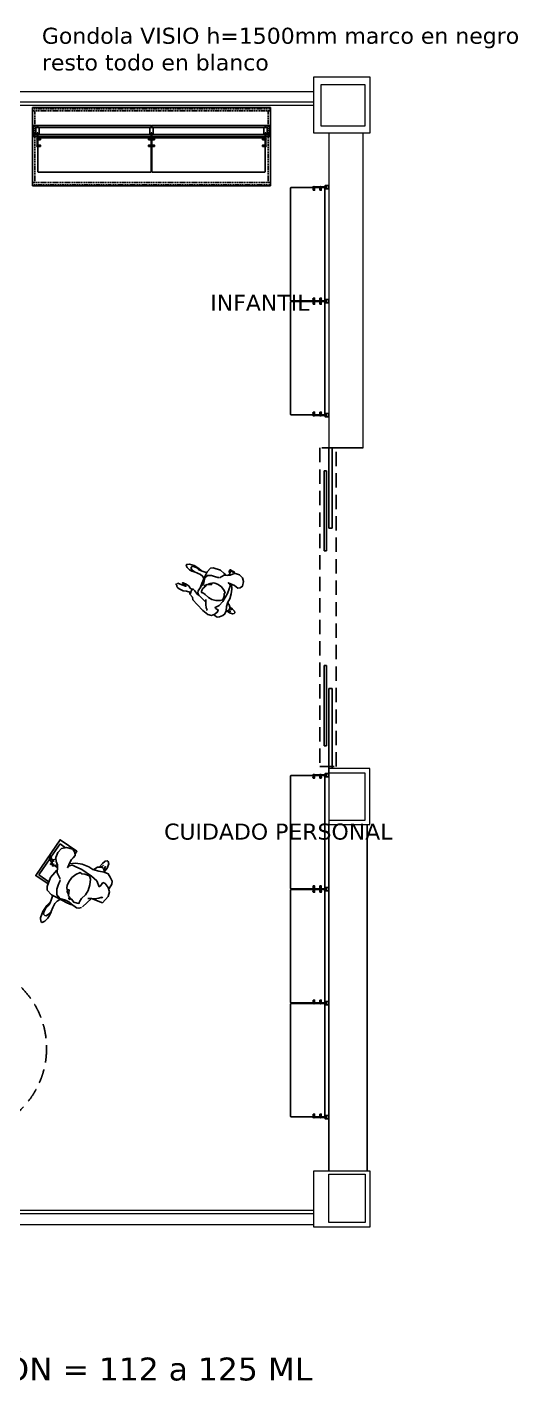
# Model space of a CAD drawing. Header units: inches. Extents: x -96389 to 34443, y 2 to 18625.
# Drawn here: x 30152 to 34443, y 1516 to 13342 of the extents above; entities that cross this region are included whole.
import ezdxf

# ---------------------------------------------------------------- set-up
doc = ezdxf.new("R2010")
doc.units = ezdxf.units.IN
doc.header["$LTSCALE"] = 2
doc.header["$MEASUREMENT"] = 0
doc.set_wipeout_variables(frame=1)
doc.linetypes.add('Discontinua JB', pattern=[0.75, 0.5, -0.25])
doc.linetypes.add('TRAZOS2', pattern=[0.375, 0.25, -0.125])
for name, color, linetype in [('CARPINTERÍA', 4, 'Continuous'), ('CONCEP 2D', 7, 'Continuous'), ('Linea Capa Color 0000 JB', 7, 'Continuous'), ('Linea Capa Color 0008 Gris JB', 8, 'Continuous'), ('Linea Capa Color 0140 Blau Vidre JB', 140, 'Continuous'), ('LÍNEA FINA', 4, 'Continuous'), ('LÍNEA GRUESA', 1, 'Continuous'), ('LÍNEA MEDIA', 255, 'Continuous'), ('TEXTO', 7, 'Continuous')]:
    doc.layers.add(name, color=color, linetype=linetype)

# ---------------------------------------------------------------- blocks, each defined once
blk = doc.blocks.new('GFHFGHFG')
blk.add_wipeout([(72069, 32149), (72086, 32159), (72105, 32179), (72117, 32202), (72127, 32239), (72142, 32279), (72157, 32296), (72176, 32310), (72221, 32291), (72263, 32278), (72288, 32262), (72304, 32261), (72323, 32267), (72315, 32256), (72287, 32233), (72273, 32219), (72274, 32210), (72273, 32204), (72262, 32190), (72250, 32182), (72231, 32155), (72220, 32129), (72223, 32123), (72250, 32155), (72251, 32150), (72239, 32119), (72227, 32083), (72235, 32074), (72235, 32068), (72241, 32068), (72245, 32074), (72254, 32074), (72260, 32080), (72263, 32080), (72274, 32096), (72290, 32130), (72293, 32160), (72302, 32191), (72318, 32191), (72344, 32214), (72366, 32218), (72457, 32309), (72491, 32354), (72497, 32388), (72490, 32404), (72509, 32438), (72509, 32457), (72494, 32485), (72480, 32504), (72456, 32511), (72453, 32518), (72470, 32542), (72477, 32571), (72472, 32585), (72467, 32591), (72453, 32586), (72435, 32569), (72417, 32543), (72405, 32542), (72380, 32524), (72375, 32525), (72347, 32541), (72301, 32553), (72260, 32557), (72217, 32550), (72229, 32579), (72252, 32608), (72247, 32627), (72230, 32645), (72190, 32656), (72158, 32646), (72135, 32618), (72124, 32584), (72126, 32574), (72106, 32567), (72106, 32561), (72114, 32560), (72100, 32553), (72100, 32547), (72107, 32547), (72093, 32540), (72094, 32534), (72117, 32539), (72102, 32528), (72107, 32526), (72138, 32538), (72140, 32530), (72135, 32524), (72137, 32521), (72141, 32522), (72142, 32518), (72142, 32505), (72099, 32450), (72082, 32387), (72086, 32364), (72117, 32334), (72125, 32331), (72112, 32289), (72092, 32262), (72068, 32220), (72056, 32178), (72059, 32154)]).dxf.layer = 'CONCEP 2D'
at = {"layer": 'CONCEP 2D'}
for points in [[(72165, 32445), (72142, 32484), (72142, 32518), (72139, 32536), (72129, 32558), (72124, 32584), (72135, 32618), (72158, 32646), (72190, 32656), (72232, 32648), (72247, 32627), (72252, 32608), (72239, 32592), (72229, 32579), (72220, 32558), (72207, 32523), (72219, 32537), (72237, 32541), (72258, 32534), (72302, 32519), (72371, 32480), (72408, 32451), (72427, 32415), (72436, 32423), (72448, 32444), (72465, 32439), (72485, 32415), (72497, 32388), (72491, 32354), (72457, 32309), (72406, 32259), (72366, 32218), (72344, 32214), (72318, 32192), (72302, 32191), (72293, 32160), (72290, 32130), (72274, 32096), (72265, 32080), (72260, 32080), (72254, 32074), (72245, 32074), (72241, 32068), (72235, 32068), (72235, 32074), (72227, 32083), (72239, 32119), (72251, 32150), (72250, 32155), (72233, 32133), (72223, 32123), (72220, 32129), (72231, 32155), (72250, 32182), (72262, 32190), (72273, 32204), (72274, 32210), (72273, 32219), (72287, 32233), (72315, 32256), (72328, 32274), (72383, 32333)], [(72125, 32574), (72106, 32567), (72106, 32561), (72114, 32560), (72100, 32553), (72100, 32547), (72107, 32547), (72093, 32540), (72094, 32534), (72117, 32539), (72102, 32528), (72107, 32526), (72137, 32537)], [(72140, 32530), (72135, 32524), (72137, 32521), (72141, 32522)], [(72214, 32550), (72260, 32557), (72301, 32553), (72347, 32541), (72375, 32525), (72414, 32516), (72452, 32512), (72480, 32504), (72494, 32485), (72508, 32458), (72509, 32438), (72493, 32409)], [(72383, 32526), (72405, 32542), (72432, 32545), (72446, 32536), (72454, 32516)], [(72419, 32546), (72435, 32569), (72453, 32586), (72467, 32591), (72472, 32585), (72477, 32571), (72470, 32542), (72453, 32518)], [(72425, 32547), (72435, 32550), (72444, 32559)], [(72454, 32523), (72455, 32541), (72458, 32553)], [(72254, 32281), (72221, 32291), (72166, 32314), (72117, 32334), (72086, 32364), (72082, 32387), (72099, 32450), (72126, 32485), (72138, 32500)], [(72321, 32267), (72304, 32261), (72288, 32262), (72252, 32284), (72234, 32300), (72211, 32308), (72172, 32316), (72151, 32339), (72149, 32374), (72155, 32402), (72163, 32430), (72165, 32439)], [(72173, 32308), (72157, 32296), (72142, 32279), (72132, 32252), (72122, 32225), (72108, 32205), (72093, 32194), (72083, 32195), (72075, 32203), (72077, 32222), (72087, 32245), (72101, 32260), (72109, 32277), (72116, 32300), (72124, 32328)], [(72219, 32377), (72218, 32366), (72223, 32355), (72229, 32346)], [(72232, 32332), (72233, 32331), (72234, 32318), (72237, 32315), (72243, 32317), (72246, 32319)], [(72456, 32342), (72451, 32347), (72431, 32339), (72404, 32333), (72384, 32334), (72359, 32331)], [(72109, 32283), (72092, 32262), (72068, 32220), (72056, 32178), (72059, 32154), (72069, 32149), (72086, 32159), (72105, 32179), (72117, 32202), (72122, 32222)], [(72315, 32195), (72292, 32201), (72280, 32207), (72278, 32214)]]:
    blk.add_lwpolyline(points, dxfattribs=at)
blk.add_lwpolyline([(72231, 32377), (72229, 32337), (72249, 32318), (72268, 32300), (72290, 32293), (72300, 32292), (72303, 32300), (72306, 32309), (72317, 32326), (72341, 32354), (72357, 32384), (72364, 32421), (72365, 32459), (72356, 32481), (72326, 32491), (72306, 32490), (72293, 32498), (72266, 32483), (72241, 32462), (72222, 32430), (72215, 32406), (72213, 32391), (72216, 32379), (72223, 32377)], close=True, dxfattribs=at)
blk = doc.blocks.new('NNGFHNFG')
blk.add_wipeout([(73571, 32185), (73700, 32185), (73707, 32160), (73726, 32135), (73780, 32122), (73792, 32123), (73806, 32065), (73799, 32022), (73799, 31960), (73812, 31903), (73832, 31877), (73846, 31877), (73859, 31900), (73868, 31936), (73866, 31970), (73860, 31996), (73858, 32000), (73845, 32075), (73851, 32104), (73865, 32132), (73928, 32140), (73985, 32152), (74024, 32150), (74044, 32160), (74059, 32177), (74087, 32293), (74188, 32314), (74197, 32388), (74183, 32430), (74164, 32444), (74164, 32495), (74150, 32518), (74117, 32540), (74087, 32553), (74055, 32545), (74048, 32551), (74051, 32590), (74041, 32628), (74026, 32641), (74017, 32644), (74003, 32629), (73994, 32598), (73990, 32557), (73976, 32547), (73960, 32511), (73953, 32509), (73910, 32508), (73850, 32493), (73801, 32471), (73756, 32435), (73751, 32475), (73757, 32524), (73749, 32534), (73749, 32562), (73571, 32562)]).dxf.layer = 'CONCEP 2D'
at = {"layer": 'CONCEP 2D'}
for p, q in [((73591, 32532), (73591, 32391)), ((73591, 32532), (73650, 32532)), ((73625, 32507), (73656, 32539)), ((73656, 32539), (73709, 32558)), ((73709, 32558), (73740, 32543)), ((73740, 32543), (73757, 32524)), ((73757, 32524), (73753, 32497)), ((73571, 32507), (73571, 32185)), ((73617, 32460), (73625, 32507)), ((73626, 32414), (73617, 32460)), ((73649, 32386), (73626, 32414)), ((73753, 32497), (73751, 32475)), ((73751, 32475), (73754, 32445)), ((73754, 32445), (73762, 32397)), ((73762, 32397), (73766, 32421)), ((73766, 32421), (73785, 32438)), ((73785, 32438), (73813, 32443)), ((73813, 32443), (73873, 32455)), ((73873, 32455), (73977, 32454)), ((73977, 32454), (74039, 32445)), ((74039, 32445), (74085, 32416)), ((74085, 32416), (74090, 32431)), ((74090, 32463), (74113, 32468)), ((74090, 32431), (74090, 32463)), ((74113, 32468), (74151, 32454)), ((74151, 32454), (74183, 32430)), ((74183, 32430), (74197, 32388)), ((73591, 32374), (73591, 32204)), ((73634, 32402), (73617, 32382)), ((73617, 32382), (73621, 32375)), ((73631, 32380), (73618, 32362)), ((73618, 32362), (73623, 32355)), ((73631, 32360), (73620, 32343)), ((73620, 32343), (73624, 32336)), ((73621, 32375), (73631, 32380)), ((73623, 32355), (73631, 32360)), ((73624, 32336), (73647, 32357)), ((73647, 32357), (73638, 32335)), ((73638, 32335), (73645, 32335)), ((73645, 32335), (73672, 32368)), ((73675, 32368), (73649, 32386)), ((73690, 32349), (73675, 32368)), ((73712, 32310), (73690, 32349)), ((73764, 32281), (73712, 32310)), ((74062, 32189), (74087, 32293)), ((74188, 32314), (74087, 32293)), ((74197, 32388), (74188, 32314)), ((73591, 32204), (73695, 32204))]:
    blk.add_line(p, q, dxfattribs=at)
for points in [[(73990, 32561), (73994, 32598), (74003, 32629), (74017, 32644), (74026, 32641), (74041, 32628), (74051, 32590), (74048, 32551)], [(73700, 32185), (73571, 32185), (73571, 32562), (73749, 32562), (73749, 32534)], [(73753, 32433), (73801, 32471), (73850, 32493), (73910, 32508), (73953, 32509), (74005, 32524), (74050, 32544), (74087, 32553), (74117, 32540), (74150, 32518), (74164, 32495), (74164, 32452)], [(73962, 32514), (73976, 32547), (74006, 32569), (74027, 32568), (74050, 32549)], [(73997, 32566), (74006, 32576), (74010, 32592)], [(74046, 32558), (74034, 32579), (74030, 32595)], [(73680, 32362), (73678, 32352), (73683, 32350), (73687, 32354)], [(73972, 32149), (73928, 32140), (73850, 32131), (73780, 32122), (73726, 32135), (73707, 32160), (73685, 32243), (73693, 32301), (73697, 32326)], [(74165, 32350), (74156, 32353), (74139, 32331), (74112, 32306), (74087, 32294), (74061, 32275)], [(74059, 32177), (74044, 32160), (74024, 32150), (73969, 32152), (73938, 32158), (73906, 32153), (73857, 32136), (73817, 32149), (73791, 32189), (73781, 32224), (73772, 32261), (73768, 32274)], [(73870, 32237), (73876, 32224), (73889, 32215), (73902, 32208)], [(73915, 32194), (73916, 32194), (73925, 32179), (73932, 32178), (73937, 32183), (73939, 32188)], [(73862, 32128), (73851, 32104), (73845, 32075), (73851, 32037), (73858, 32000), (73854, 31968), (73844, 31946), (73832, 31940), (73817, 31944), (73807, 31967), (73804, 31999), (73810, 32026), (73809, 32051), (73802, 32082), (73793, 32119)], [(73805, 32058), (73799, 32022), (73799, 31960), (73812, 31903), (73832, 31877), (73846, 31877), (73859, 31900), (73868, 31936), (73866, 31970), (73860, 31997)]]:
    blk.add_lwpolyline(points, dxfattribs=at)
blk.add_lwpolyline([(73884, 32245), (73907, 32198), (73944, 32189), (73976, 32180), (74006, 32187), (74019, 32193), (74016, 32203), (74014, 32216), (74016, 32243), (74025, 32290), (74024, 32334), (74008, 32382), (73984, 32426), (73960, 32446), (73919, 32437), (73896, 32423), (73877, 32424), (73855, 32389), (73841, 32349), (73840, 32300), (73847, 32268), (73855, 32249), (73866, 32237), (73875, 32239)], close=True, dxfattribs=at)
for centre, start, end in [((73671, 32504), 227.2595, 251.148), ((73671, 32487), 227.2595, 252.0956), ((73671, 32487), 264.0115, 277.8696), ((73671, 32504), 269.6773, 272.5655)]:
    blk.add_arc(centre, 139, start, end, dxfattribs=at)
blk = doc.blocks.new('Planta Poste 60x30 amb cartela lateral Detallada JB 2015')
at = {"layer": 'Linea Capa Color 0000 JB', "ltscale": 10}
for points in [[(15, -60), (-15, -60), (-15, 0), (15, 0)], [(2, -167), (-2, -167), (-2, -47), (2, -47)], [(27, -108), (2, -108), (2, -95), (27, -95)], [(27, -167), (2, -167), (2, -154), (27, -154)]]:
    blk.add_lwpolyline(points, close=True, dxfattribs=at)
for points in [[(-4, -95), (-2, -95), (-2, -108), (-4, -108, -0.307692)], [(-4, -154), (-2, -154), (-2, -167), (-4, -167, -0.307692)]]:
    blk.add_lwpolyline(points, format="xyb", close=True, dxfattribs=at)
at = {"layer": 'Linea Capa Color 0008 Gris JB', "ltscale": 10}
for points in [[(19, -95, -1), (21, -95), (21, -108, -1), (19, -108)], [(19, -154, -1), (21, -154), (21, -167, -1), (19, -167)]]:
    blk.add_lwpolyline(points, format="xyb", close=True, dxfattribs=at)
at = {"layer": 'Linea Capa Color 0140 Blau Vidre JB', "ltscale": 10}
blk.add_line((3, -95), (3, -167), dxfattribs=at)

msp = doc.modelspace()

# ---------------------------------------------------------------- linework, layer by layer
at = {"color": 140, "ltscale": 10}
for p, q in [((32724, 11940), (32652, 11940)), ((32724, 10950), (32652, 10950)), ((32724, 10944), (32652, 10944)), ((32724, 9954), (32652, 9954)), ((32724, 6805), (32652, 6805)), ((32724, 5815), (32652, 5815)), ((32724, 5809), (32652, 5809)), ((32724, 4819), (32652, 4819)), ((32724, 3823), (32652, 3823))]:
    msp.add_line(p, q, dxfattribs=at)
for p, q in [((32789, 6375), (32789, 3351)), ((33125, 6375), (33125, 3351))]:
    msp.add_line(p, q)
at = {"ltscale": 10}
for points in [[(30247, 12483), (31237, 12483), (31237, 12464), (30247, 12464)], [(31243, 12483), (32233, 12483), (32233, 12464), (31243, 12464)], [(32652, 11941), (32652, 11945), (32772, 11945), (32772, 11941)], [(32759, 11928), (32759, 11958), (32789, 11958), (32789, 11928)], [(32652, 11916), (32652, 11941), (32665, 11941), (32665, 11916)], [(32711, 11916), (32711, 11941), (32724, 11941), (32724, 11916)], [(32652, 10974), (32652, 10949), (32665, 10949), (32665, 10974)], [(32652, 10949), (32652, 10945), (32772, 10945), (32772, 10949)], [(32652, 10945), (32652, 10949), (32772, 10949), (32772, 10945)], [(32652, 10920), (32652, 10945), (32665, 10945), (32665, 10920)], [(32711, 10974), (32711, 10949), (32724, 10949), (32724, 10974)], [(32711, 10920), (32711, 10945), (32724, 10945), (32724, 10920)], [(32759, 10962), (32759, 10932), (32789, 10932), (32789, 10962)], [(32759, 10932), (32759, 10962), (32789, 10962), (32789, 10932)], [(32652, 9978), (32652, 9953), (32665, 9953), (32665, 9978)], [(32652, 9953), (32652, 9949), (32772, 9949), (32772, 9953)], [(32711, 9978), (32711, 9953), (32724, 9953), (32724, 9978)], [(32759, 9966), (32759, 9936), (32789, 9936), (32789, 9966)], [(32652, 6806), (32652, 6810), (32772, 6810), (32772, 6806)], [(32652, 6781), (32652, 6806), (32665, 6806), (32665, 6781)], [(32711, 6781), (32711, 6806), (32724, 6806), (32724, 6781)], [(32759, 6793), (32759, 6823), (32789, 6823), (32789, 6793)], [(32652, 5839), (32652, 5814), (32665, 5814), (32665, 5839)], [(32652, 5814), (32652, 5810), (32772, 5810), (32772, 5814)], [(32652, 5810), (32652, 5814), (32772, 5814), (32772, 5810)], [(32652, 5785), (32652, 5810), (32665, 5810), (32665, 5785)], [(32711, 5839), (32711, 5814), (32724, 5814), (32724, 5839)], [(32711, 5785), (32711, 5810), (32724, 5810), (32724, 5785)], [(32759, 5827), (32759, 5797), (32789, 5797), (32789, 5827)], [(32759, 5797), (32759, 5827), (32789, 5827), (32789, 5797)], [(32652, 4843), (32652, 4818), (32665, 4818), (32665, 4843)], [(32652, 4818), (32652, 4814), (32772, 4814), (32772, 4818)], [(32711, 4843), (32711, 4818), (32724, 4818), (32724, 4843)], [(32759, 4831), (32759, 4801), (32789, 4801), (32789, 4831)], [(32652, 3847), (32652, 3822), (32665, 3822), (32665, 3847)], [(32652, 3822), (32652, 3818), (32772, 3818), (32772, 3822)], [(32711, 3847), (32711, 3822), (32724, 3822), (32724, 3847)], [(32759, 3835), (32759, 3805), (32789, 3805), (32789, 3835)]]:
    msp.add_lwpolyline(points, close=True, dxfattribs=at)
for points in [[(32665, 11947), (32665, 11945), (32652, 11945), (32652, 11947, -0.307692)], [(32724, 11947), (32724, 11945), (32711, 11945), (32711, 11947, -0.307692)], [(32665, 10951), (32665, 10949), (32652, 10949), (32652, 10951, -0.307692)], [(32665, 10943), (32665, 10945), (32652, 10945), (32652, 10943, 0.307692)], [(32724, 10951), (32724, 10949), (32711, 10949), (32711, 10951, -0.307692)], [(32724, 10943), (32724, 10945), (32711, 10945), (32711, 10943, 0.307692)], [(32665, 9947), (32665, 9949), (32652, 9949), (32652, 9947, 0.307692)], [(32724, 9947), (32724, 9949), (32711, 9949), (32711, 9947, 0.307692)], [(32665, 6812), (32665, 6810), (32652, 6810), (32652, 6812, -0.307692)], [(32724, 6812), (32724, 6810), (32711, 6810), (32711, 6812, -0.307692)], [(32665, 5816), (32665, 5814), (32652, 5814), (32652, 5816, -0.307692)], [(32665, 5808), (32665, 5810), (32652, 5810), (32652, 5808, 0.307692)], [(32724, 5816), (32724, 5814), (32711, 5814), (32711, 5816, -0.307692)], [(32724, 5808), (32724, 5810), (32711, 5810), (32711, 5808, 0.307692)], [(32665, 4812), (32665, 4814), (32652, 4814), (32652, 4812, 0.307692)], [(32724, 4812), (32724, 4814), (32711, 4814), (32711, 4812, 0.307692)], [(32665, 3816), (32665, 3818), (32652, 3818), (32652, 3816, 0.307692)], [(32724, 3816), (32724, 3818), (32711, 3818), (32711, 3816, 0.307692)]]:
    msp.add_lwpolyline(points, format="xyb", close=True, dxfattribs=at)
at = {"color": 8, "ltscale": 10}
for points in [[(32665, 11924, -1), (32665, 11922), (32652, 11922, -1), (32652, 11924)], [(32724, 11924, -1), (32724, 11922), (32711, 11922, -1), (32711, 11924)], [(32665, 10966, 1), (32665, 10968), (32652, 10968, 1), (32652, 10966)], [(32665, 10928, -1), (32665, 10926), (32652, 10926, -1), (32652, 10928)], [(32724, 10966, 1), (32724, 10968), (32711, 10968, 1), (32711, 10966)], [(32724, 10928, -1), (32724, 10926), (32711, 10926, -1), (32711, 10928)], [(32665, 9970, 1), (32665, 9972), (32652, 9972, 1), (32652, 9970)], [(32724, 9970, 1), (32724, 9972), (32711, 9972, 1), (32711, 9970)], [(32665, 6789, -1), (32665, 6787), (32652, 6787, -1), (32652, 6789)], [(32724, 6789, -1), (32724, 6787), (32711, 6787, -1), (32711, 6789)], [(32665, 5831, 1), (32665, 5833), (32652, 5833, 1), (32652, 5831)], [(32724, 5831, 1), (32724, 5833), (32711, 5833, 1), (32711, 5831)], [(32665, 5793, -1), (32665, 5791), (32652, 5791, -1), (32652, 5793)], [(32724, 5793, -1), (32724, 5791), (32711, 5791, -1), (32711, 5793)], [(32665, 4835, 1), (32665, 4837), (32652, 4837, 1), (32652, 4835)], [(32724, 4835, 1), (32724, 4837), (32711, 4837, 1), (32711, 4835)], [(32665, 3839, 1), (32665, 3841), (32652, 3841, 1), (32652, 3839)], [(32724, 3839, 1), (32724, 3841), (32711, 3841, 1), (32711, 3839)]]:
    msp.add_lwpolyline(points, format="xyb", close=True, dxfattribs=at)
at = {"layer": 'CARPINTERÍA', "lineweight": 9}
for p, q in [((30024, 12690), (32659, 12690)), ((30024, 12660), (32659, 12660)), ((29635, 3007), (32659, 3007)), ((29635, 2977), (32659, 2977))]:
    msp.add_line(p, q, dxfattribs=at)
at = {"layer": 'CARPINTERÍA'}
for p, q in [((32789, 9665), (32789, 8965)), ((32819, 9665), (32819, 8965)), ((32750, 8766), (32750, 9466)), ((32750, 9466), (32770, 9466)), ((32770, 9466), (32770, 8766)), ((32789, 8965), (32819, 8965)), ((32770, 8766), (32750, 8766)), ((32770, 7764), (32750, 7764)), ((32750, 7764), (32750, 7064)), ((32770, 7064), (32770, 7764)), ((32789, 6865), (32789, 7565)), ((32789, 7565), (32819, 7565)), ((32789, 7565), (32819, 7565)), ((32819, 6865), (32819, 7565)), ((32750, 7064), (32770, 7064))]:
    msp.add_line(p, q, dxfattribs=at)
at = {"layer": 'CONCEP 2D', "color": 8, "linetype": 'TRAZOS2', "ltscale": 250}
msp.add_lwpolyline([(32853, 9665), (32711, 9665), (32711, 6882), (32853, 6882)], close=True, dxfattribs=at)
msp.add_circle((29573, 4422), 750, dxfattribs=at)
at = {"layer": 'Linea Capa Color 0000 JB', "ltscale": 10}
for points in [[(30201, 11955), (32279, 11955), (32279, 12638), (30201, 12638)], [(30229, 12464), (30241, 12464), (30241, 12483), (30206, 12483), (30206, 12385), (30241, 12385), (30241, 12404), (30229, 12404)], [(32251, 12464), (32239, 12464), (32239, 12483), (32274, 12483), (32274, 12385), (32239, 12385), (32239, 12404), (32251, 12404)], [(30247, 12385), (31237, 12385), (31237, 12404), (30247, 12404)], [(31243, 12385), (32233, 12385), (32233, 12404), (31243, 12404)]]:
    msp.add_lwpolyline(points, close=True, dxfattribs=at)
at = {"layer": 'Linea Capa Color 0008 Gris JB', "linetype": 'Discontinua JB', "ltscale": 10}
for points in [[(30201, 12609), (32279, 12609), (32279, 12628), (30201, 12628)], [(30201, 11984), (30201, 12609), (30220, 12609), (30220, 11984)], [(32260, 11984), (32260, 12609), (32279, 12609), (32279, 11984)], [(30201, 11984), (32279, 11984), (32279, 11965), (30201, 11965)]]:
    msp.add_lwpolyline(points, close=True, dxfattribs=at)
at = {"layer": 'Linea Capa Color 0140 Blau Vidre JB', "ltscale": 10}
for points in [[(30252, 12075), (31232, 12075, 0.414214), (31237, 12080), (31237, 12375), (30247, 12375), (30247, 12080, 0.414214)], [(31248, 12075), (32228, 12075, 0.414214), (32233, 12080), (32233, 12375), (31243, 12375), (31243, 12080, 0.414214)], [(32455, 11935), (32455, 10955, 0.414214), (32460, 10950), (32755, 10950), (32755, 11940), (32460, 11940, 0.414214)], [(32455, 10939), (32455, 9959, 0.414214), (32460, 9954), (32755, 9954), (32755, 10944), (32460, 10944, 0.414214)], [(32455, 6800), (32455, 5820, 0.414214), (32460, 5815), (32755, 5815), (32755, 6805), (32460, 6805, 0.414214)], [(32455, 5804), (32455, 4824, 0.414214), (32460, 4819), (32755, 4819), (32755, 5809), (32460, 5809, 0.414214)], [(32455, 4808), (32455, 3828, 0.414214), (32460, 3823), (32755, 3823), (32755, 4813), (32460, 4813, 0.414214)]]:
    msp.add_lwpolyline(points, format="xyb", close=True, dxfattribs=at)
at = {"layer": 'LÍNEA FINA', "lineweight": 9}
msp.add_line((30024, 12780), (32659, 12780), dxfattribs=at)
msp.add_lwpolyline([(32659, 2880), (29635, 2880), (29635, 2880)], dxfattribs=at)
at = {"layer": 'LÍNEA GRUESA', "lineweight": 20}
for p, q in [((33109, 6415), (33109, 6825)), ((32789, 3180), (32789, 3230))]:
    msp.add_line(p, q, dxfattribs=at)
for points in [[(32719, 12480), (33109, 12480), (33109, 12836), (32719, 12836)], [(32789, 6415), (33109, 6415), (33109, 6825), (32789, 6825)]]:
    msp.add_lwpolyline(points, close=True, dxfattribs=at)
msp.add_lwpolyline([(32789, 3321), (32789, 3321), (33109, 3321), (33109, 2900), (32789, 2900), (32789, 3321)], dxfattribs=at)
at = {"layer": 'LÍNEA MEDIA', "lineweight": 15}
msp.add_line((33089, 9665), (33089, 12415), dxfattribs=at)
at = {"layer": 'LÍNEA MEDIA'}
for p, q in [((33089, 9665), (32789, 9665)), ((32789, 6825), (32789, 6865))]:
    msp.add_line(p, q, dxfattribs=at)
at = {"layer": 'LÍNEA MEDIA', "lineweight": 15}
for points in [[(32659, 12415), (32659, 12415), (32659, 12906), (33149, 12906), (33149, 12415), (32909, 12415), (32659, 12415)], [(32789, 12415), (32789, 9665)], [(32789, 6415), (32789, 6375), (33149, 6375), (33149, 6865), (32789, 6865), (32789, 6865)], [(32659, 3351), (32909, 3351), (33149, 3351), (33149, 2860), (32659, 2860), (32659, 3351), (32659, 3351)]]:
    msp.add_lwpolyline(points, dxfattribs=at)
msp.add_lwpolyline([(32789, 12480), (32789, 12480), (32789, 12480)], close=True, dxfattribs=at)

# ---------------------------------------------------------------- block references
at = {"layer": 'CONCEP 2D'}
for name, p, rotation in [('GFHFGHFG', (1988, 81810), 267.9530556485198), ('NNGFHNFG', (-48712, 20658), 325.8044113030141)]:
    msp.add_blockref(name, p, dxfattribs=dict(at, rotation=rotation))
at = {"layer": 'Linea Capa Color 0000 JB', "ltscale": 10}
for p in [(30244, 12464), (31240, 12464)]:
    msp.add_blockref('Planta Poste 60x30 amb cartela lateral Detallada JB 2015', p, dxfattribs=at)
at = {"layer": 'Linea Capa Color 0000 JB', "ltscale": 10, "xscale": -1}
for p in [(31240, 12464), (32236, 12464)]:
    msp.add_blockref('Planta Poste 60x30 amb cartela lateral Detallada JB 2015', p, dxfattribs=at)

# ---------------------------------------------------------------- texts
at = {"layer": 'TEXTO', "lineweight": 9, "attachment_point": 1}
for s, insert, char_height, width in [('{\\fVerdana|b0|i0|c0|p34;Gondola VISIO h=1500mm marco en negro\\Presto todo en blanco }', (30282, 13336), 140, 6151.24), ('{\\fVerdana|b0|i0|c0|p34;INFANTIL}', (31754, 11004), 140, 6151.24), ('{\\fVerdana|b0|i0|c0|p34;CUIDADO PERSONAL}', (31350, 6384), 140, 6151.24), ('{\\fVerdana|b0|i0|c0|p34;CAPACIDAD ML EXPOSICIÓN = 112 a 125 ML}', (26505, 1720), 200, 8787.48)]:
    msp.add_mtext(s, dxfattribs=dict(at, insert=insert, char_height=char_height, width=width))

doc.saveas('drawing.dxf')
